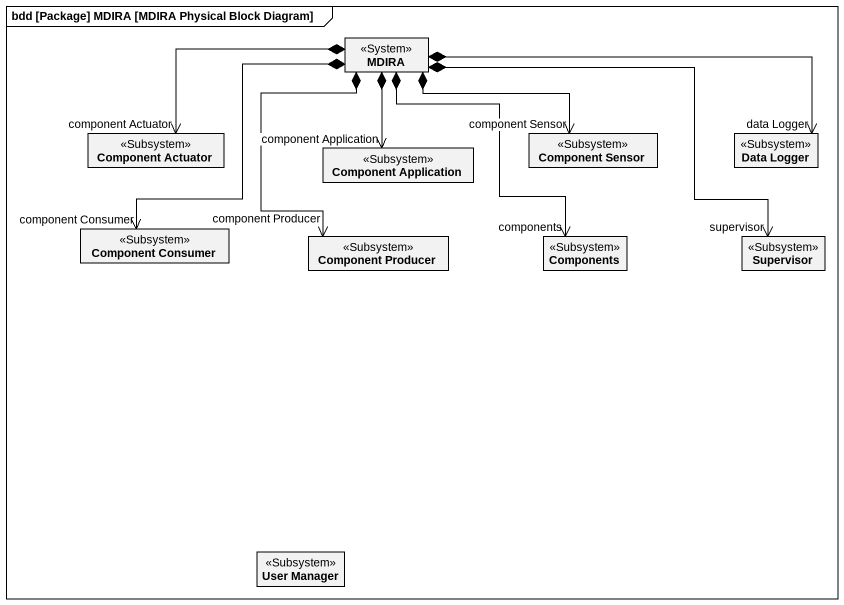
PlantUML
@startuml
mainframe bdd [Package] MDIRA [MDIRA Physical Block Diagram]
hide circle
hide empty members
class MDIRA <<System>>
class "Component Actuator" as Component_Actuator <<Subsystem>>
class "Component Application" as Component_Application <<Subsystem>>
class "Component Sensor" as Component_Sensor <<Subsystem>>
class "Data Logger" as Data_Logger <<Subsystem>>
class "Component Consumer" as Component_Consumer <<Subsystem>>
class "Component Producer" as Component_Producer <<Subsystem>>
class Components <<Subsystem>>
class Supervisor <<Subsystem>>
class "User Manager" as User_Manager <<Subsystem>>
MDIRA *-left-> "component Actuator" Component_Actuator
MDIRA *--> "component Application" Component_Application
MDIRA *-right-> "component Sensor" Component_Sensor
MDIRA *-right-> "data Logger" Data_Logger
MDIRA *--> "component Consumer" Component_Consumer
MDIRA *--> "component Producer" Component_Producer
MDIRA *--> "components" Components
MDIRA *-right-> "supervisor" Supervisor
@enduml
